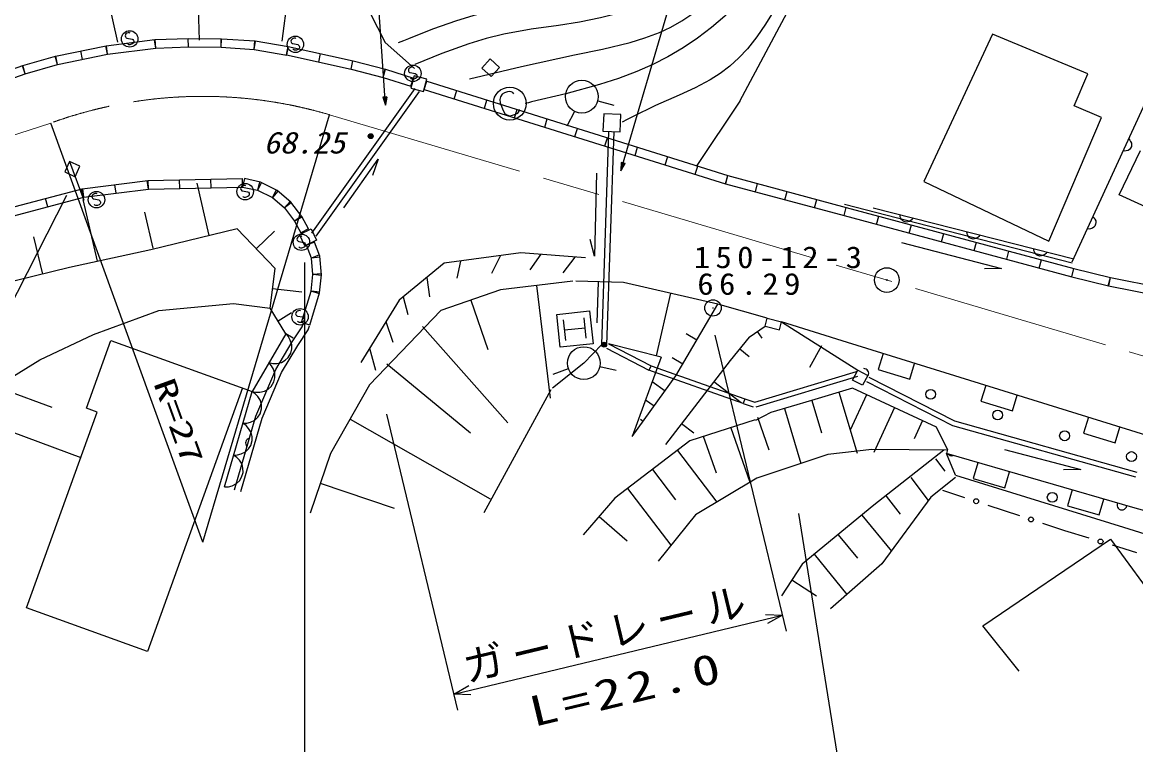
# Model space of a CAD drawing. Units: millimetres, scale not verified. Extents: x 62682 to 702682, y -6806 to 353194.
# Drawn here: x 138500 to 205912, y 222658 to 266411 of the extents above; entities that cross this region are included whole.
import ezdxf
from ezdxf.enums import TextEntityAlignment as Align

# ---------------------------------------------------------------- set-up
doc = ezdxf.new("R2010")
doc.units = ezdxf.units.MM
doc.header["$LTSCALE"] = 1000
doc.linetypes.add('CHAIN', pattern=[18.5, 12, -1.5, 3.5, -1.5])
for name, color, linetype, lineweight in [('M-BGD', 7, 'Continuous', 25), ('M-BMK', 2, 'CHAIN', 13), ('M-BMK-SRVR', 3, 'Continuous', 25)]:
    doc.layers.add(name, color=color, linetype=linetype, lineweight=lineweight)
doc.layers.add('M-BGD-HTXT', color=7, linetype='Continuous')
doc.styles.add('ＭＳ ゴシック', font='')
doc.styles.get('ＭＳ ゴシック').set_extended_font_data('MS Gothic')

# ---------------------------------------------------------------- blocks, each defined once
blk = doc.blocks.new('BUHIN133')
at = {"color": 7, "linetype": 'Continuous', "lineweight": 25}
for centre, radius in [((0, 0), 150), ((0, 0), 131), ((0, 0), 112), ((0, 0), 93.8), ((0, 0), 75), ((0, 0), 56.2), ((1, 0), 37.5), ((0, 0), 18.8)]:
    blk.add_circle(centre, radius, dxfattribs=at)
blk = doc.blocks.new('BUHIN141')
at = {"color": 7, "linetype": 'Continuous', "lineweight": 25}
blk.add_lwpolyline([(580, -814), (1395, -234), (234, 1395), (-580, 814)], dxfattribs=at)
blk = doc.blocks.new('BUHIN146')
at = {"color": 7, "linetype": 'Continuous', "lineweight": 25}
blk.add_lwpolyline([(596, -803), (1399, -206), (206, 1399), (-596, 803)], dxfattribs=at)
blk = doc.blocks.new('BUHIN152')
at = {"color": 7, "linetype": 'Continuous', "lineweight": 25}
blk.add_lwpolyline([(-242, -263), (-225, -300), (-194, -328), (-147, -353), (-73, -375), (-5, -377), (58, -358), (105, -314), (124, -260), (133, -224), (129, -170), (103, -133), (-112, 97), (-127, 149), (-128, 214), (-106, 270), (-75, 310), (-29, 343), (52, 342), (162, 309), (208, 287), (247, 251), (274, 204), (291, 139)], dxfattribs=at)
blk.add_circle((0, 0), 498, dxfattribs=at)
blk = doc.blocks.new('BUHIN153')
at = {"color": 7, "linetype": 'Continuous', "lineweight": 25}
blk.add_lwpolyline([(-730, -2391), (-127, -2065), (-438, -1435), (-1048, -1784), (-730, -2391), (0, 0)], dxfattribs=at)
blk = doc.blocks.new('BUHIN154')
at = {"color": 7, "linetype": 'Continuous', "lineweight": 25}
blk.add_lwpolyline([(-559, -326), (-549, -428), (-502, -516), (-428, -596), (-326, -658), (-140, -715), (17, -732), (202, -673), (334, -567), (431, -388), (574, 81), (597, 294), (561, 435), (453, 578), (293, 669), (111, 724), (-32, 752), (-117, 731), (-203, 689), (-252, 631)], dxfattribs=at)
blk.add_circle((0, 0), 995, dxfattribs=at)
blk = doc.blocks.new('BUHIN156')
at = {"color": 7, "linetype": 'Continuous', "lineweight": 25}
blk.add_circle((0, 0), 995, dxfattribs=at)
blk = doc.blocks.new('BUHIN167')
at = {"color": 3, "linetype": 'Continuous', "lineweight": 25}
for radius in [498, 15]:
    blk.add_circle((0, 0), radius, dxfattribs=at)
blk = doc.blocks.new('BUHIN172')
at = {"color": 7, "linetype": 'Continuous', "lineweight": 25}
blk.add_lwpolyline([(805, 597), (607, 738), (394, 823), (106, 883), (-143, 849), (-377, 769), (-626, 584), (-771, 383), (-876, 155), (-902, -139), (-878, -364), (-805, -597)], dxfattribs=at)
blk = doc.blocks.new('BUHIN173')
at = {"color": 7, "linetype": 'Continuous', "lineweight": 25}
blk.add_lwpolyline([(937, 386), (778, 572), (591, 709), (323, 840), (70, 867), (-179, 847), (-469, 727), (-661, 567), (-821, 369), (-918, 88), (-951, -139), (-937, -386)], dxfattribs=at)
blk = doc.blocks.new('BUHIN179')
at = {"color": 7, "linetype": 'Continuous', "lineweight": 25}
blk.add_circle((0, 0), 149, dxfattribs=at)
blk = doc.blocks.new('BUHIN205')
at = {"color": 7, "linetype": 'Continuous', "lineweight": 25}
blk.add_lwpolyline([(-353, -188), (-368, -92), (-362, -1), (-337, 113), (-282, 197), (-212, 266), (-102, 324), (-6, 343), (94, 342), (204, 301), (283, 255), (353, 188)], dxfattribs=at)
blk = doc.blocks.new('BUHIN206')
at = {"color": 7, "linetype": 'Continuous', "lineweight": 25}
blk.add_lwpolyline([(-249, 313), (-157, 345), (-66, 356), (50, 352), (143, 312), (223, 256), (300, 159), (337, 68), (354, -31), (333, -146), (302, -233), (249, -313)], dxfattribs=at)
blk = doc.blocks.new('BUHIN1')
at = {"color": 7, "linetype": 'Continuous', "lineweight": 25}
for radius in [746, 22.5]:
    blk.add_circle((0, 0), radius, dxfattribs=at)

msp = doc.modelspace()

# ---------------------------------------------------------------- linework, layer by layer
at = {"layer": 'M-BGD'}
for p, q in [((160490, 261382), (158866, 285195)), ((174742, 257413), (181417, 280144)), ((148945, 273269), (149205, 265331)), ((142553, 272739), (144269, 265204)), ((155185, 272718), (154219, 265257)), ((156737, 272517), (160471, 265194)), ((181947, 261636), (187769, 272559)), ((197250, 265683), (193083, 256767)), ((203022, 263283), (197250, 265683)), ((202073, 251906), (208563, 266050)), ((140516, 264357), (143583, 264990)), ((143668, 264476), (143563, 264986)), ((143583, 264990), (146535, 265357)), ((143668, 264476), (143604, 264992)), ((146577, 264838), (146513, 265354)), ((146535, 265357), (148565, 265437)), ((146577, 264838), (146556, 265358)), ((148560, 264916), (148540, 265436)), ((148565, 265437), (150552, 265416)), ((150532, 264896), (150537, 265416)), ((150532, 264896), (150567, 265415)), ((150552, 265416), (152603, 265277)), ((152542, 264760), (152577, 265279)), ((152542, 264760), (152629, 265273)), ((152603, 265277), (154607, 264938)), ((154496, 264431), (154607, 264938)), ((154521, 264426), (154607, 264938)), ((154607, 264938), (158538, 264075)), ((162244, 263604), (160471, 265194)), ((138527, 263784), (140516, 264357)), ((140641, 263852), (140497, 264352)), ((140641, 263852), (140536, 264361)), ((140641, 263852), (143668, 264476)), ((142155, 264164), (142049, 264674)), ((143668, 264476), (146577, 264838)), ((146577, 264838), (148560, 264917)), ((148560, 264917), (150532, 264896)), ((150532, 264896), (152542, 264760)), ((152542, 264760), (154521, 264426)), ((154496, 264431), (158409, 263571)), ((156452, 264001), (156564, 264509)), ((134754, 262489), (138527, 263784)), ((138684, 263287), (138515, 263779)), ((138684, 263287), (138540, 263787)), ((138684, 263287), (140641, 263852)), ((158409, 263571), (158521, 264079)), ((158538, 264075), (160487, 263575)), ((166831, 264191), (166322, 263640)), ((166322, 263640), (166885, 263121)), ((167394, 263672), (166831, 264191)), ((166885, 263121), (167394, 263672)), ((134922, 261997), (138684, 263287)), ((158409, 263571), (160343, 263075)), ((160343, 263075), (160472, 263579)), ((160343, 263075), (160501, 263571)), ((160343, 263075), (162023, 262539)), ((160487, 263575), (162181, 263035)), ((162023, 262539), (162181, 263035)), ((162234, 263171), (162029, 262414)), ((162989, 262966), (162234, 263171)), ((162784, 262209), (162989, 262966)), ((202178, 261341), (203022, 263283)), ((156031, 253640), (162285, 262398)), ((162029, 262414), (162784, 262209)), ((162832, 262347), (162987, 262844)), ((162832, 262347), (181082, 256630)), ((162987, 262844), (181227, 257129)), ((164656, 261776), (164811, 262272)), ((162529, 262224), (156275, 253466)), ((166480, 261204), (166635, 261701)), ((173343, 261645), (174308, 261385)), ((181947, 261636), (179338, 257742)), ((168304, 260633), (168459, 261129)), ((171925, 261014), (171472, 260122)), ((203840, 260649), (202178, 261341)), ((149427, 234924), (140220, 260306)), ((149427, 234924), (157105, 260809)), ((170128, 260061), (170283, 260558)), ((173702, 260868), (173653, 259823)), ((174739, 260819), (173702, 260868)), ((174690, 259774), (174739, 260819)), ((200658, 253151), (203840, 260649)), ((171952, 259490), (172107, 259986)), ((173580, 246893), (174021, 259804)), ((173653, 259823), (174690, 259774)), ((174321, 259794), (173879, 246882)), ((173776, 258919), (173931, 259415)), ((175600, 258347), (175755, 258843)), ((177424, 257776), (177579, 258272)), ((204909, 255952), (206197, 258638)), ((157961, 255179), (160040, 258119)), ((160040, 258119), (159697, 257136)), ((179248, 257204), (179403, 257701)), ((146097, 256823), (151825, 256951)), ((148036, 256346), (148025, 256866)), ((149937, 256388), (149925, 256908)), ((151837, 256431), (151825, 256951)), ((151945, 256939), (151837, 256431)), ((152921, 256732), (151945, 256939)), ((173263, 257272), (173149, 252239)), ((181072, 256633), (181227, 257129)), ((181092, 256627), (181227, 257129)), ((181227, 257129), (188389, 255201)), ((133395, 254014), (142122, 256323)), ((142222, 255812), (142089, 256314)), ((142122, 256323), (146097, 256823)), ((142222, 255812), (142157, 256328)), ((142222, 255812), (146136, 256304)), ((144179, 256058), (144114, 256574)), ((146136, 256304), (146071, 256820)), ((146136, 256304), (146124, 256824)), ((146136, 256304), (151837, 256431)), ((149820, 253507), (149094, 256662)), ((151837, 256431), (152749, 256238)), ((152856, 256746), (152749, 256238)), ((152981, 256703), (152749, 256238)), ((152749, 256238), (153640, 255792)), ((153929, 256229), (152921, 256732)), ((153873, 256257), (153640, 255792)), ((153978, 256188), (153640, 255792)), ((154756, 255524), (153929, 256229)), ((181082, 256630), (188254, 254699)), ((182883, 256145), (183018, 256647)), ((193083, 256767), (200658, 253151)), ((141185, 255920), (126135, 226422)), ((133504, 253505), (142222, 255812)), ((140048, 255237), (139915, 255739)), ((143045, 251948), (142187, 255674)), ((153640, 255792), (154376, 255165)), ((154714, 255560), (154376, 255165)), ((155430, 254643), (154756, 255524)), ((184673, 255663), (184808, 256165)), ((186464, 255181), (186599, 255683)), ((214534, 251594), (204909, 255952)), ((146433, 252727), (145930, 254913)), ((154789, 255480), (154376, 255165)), ((154376, 255165), (154991, 254361)), ((188254, 254699), (188390, 255201)), ((188286, 255394), (195865, 253439)), ((188389, 255201), (202166, 251503)), ((190009, 255165), (202158, 252079)), ((155404, 254676), (154991, 254361)), ((155450, 254605), (154991, 254361)), ((154991, 254361), (155367, 253655)), ((155826, 253899), (155430, 254643)), ((188254, 254699), (202040, 250998)), ((190224, 254170), (190359, 254673)), ((151514, 253897), (146278, 252625)), ((153806, 251494), (151514, 253897)), ((152660, 252696), (153779, 253763)), ((155275, 253553), (155990, 253895)), ((155601, 252871), (155275, 253553)), ((155826, 253899), (155367, 253655)), ((155990, 253895), (156316, 253212)), ((192193, 253642), (192328, 254144)), ((194162, 253113), (194297, 253615)), ((139746, 251162), (139192, 253412)), ((156316, 253212), (155601, 252871)), ((156192, 253093), (155706, 252907)), ((156004, 252131), (155706, 252907)), ((156516, 252249), (156192, 253093)), ((173149, 252239), (172885, 253245)), ((191735, 253071), (197787, 251508)), ((195865, 253439), (202073, 251838)), ((196132, 252584), (196267, 253086)), ((146278, 252625), (141351, 251558)), ((156490, 252317), (156004, 252131)), ((156522, 252176), (156004, 252131)), ((156093, 251127), (156004, 252131)), ((156615, 251123), (156516, 252249)), ((167444, 252286), (166916, 251204)), ((169889, 252357), (169221, 251409)), ((171962, 252188), (171235, 251244)), ((198101, 252055), (198236, 252558)), ((141351, 251558), (131718, 249186)), ((153512, 249090), (153806, 251494)), ((155601, 198447), (155601, 251871)), ((165022, 251952), (164806, 250913)), ((197787, 251508), (196747, 251479)), ((200070, 251527), (200205, 252029)), ((202040, 250998), (202175, 251500)), ((202166, 251503), (204378, 250949)), ((155990, 250119), (156093, 251127)), ((156611, 251173), (156093, 251127)), ((156610, 251074), (156093, 251127)), ((156502, 250015), (156615, 251123)), ((162990, 250956), (163148, 249790)), ((202040, 250998), (204265, 250442)), ((204252, 250445), (204378, 250949)), ((204279, 250439), (204378, 250949)), ((204378, 250949), (210017, 249848)), ((153659, 250292), (155418, 250077)), ((155405, 248226), (155990, 250119)), ((156487, 249966), (155990, 250119)), ((156508, 250067), (155990, 250119)), ((167452, 250209), (163850, 248964)), ((171824, 250739), (167452, 250209)), ((169638, 250474), (170466, 243652)), ((174901, 250655), (172008, 250734)), ((173362, 250697), (173294, 248208)), ((173362, 250697), (173311, 248813)), ((180604, 249335), (174901, 250655)), ((204265, 250442), (209934, 249335)), ((155902, 248072), (156502, 250015)), ((161562, 249779), (161844, 248716)), ((165651, 249586), (166686, 246593)), ((177752, 249995), (176874, 246200)), ((142813, 247495), (146777, 248948)), ((146777, 248948), (151292, 249384)), ((151292, 249384), (153512, 249090)), ((154457, 247550), (153512, 249090)), ((153984, 248320), (154809, 248826)), ((163850, 248964), (159526, 244461)), ((178073, 244991), (180604, 249335)), ((183599, 248494), (180604, 249335)), ((155902, 248072), (155405, 248226)), ((155444, 247968), (155506, 248154)), ((160516, 248282), (160929, 247046)), ((171400, 247144), (171270, 248387)), ((172643, 247273), (172514, 248516)), ((180182, 248611), (180052, 248687)), ((183472, 248011), (183599, 248494)), ((183599, 248494), (184469, 248267)), ((184343, 247783), (184469, 248267)), ((188459, 247012), (184469, 248267)), ((184469, 248267), (189087, 245345)), ((139554, 245976), (142813, 247495)), ((154457, 247550), (152396, 244015)), ((154901, 247286), (154457, 247550)), ((154848, 247056), (155444, 247968)), ((155186, 246844), (155807, 247792)), ((155807, 247792), (155885, 248028)), ((162737, 247980), (167896, 242145)), ((172578, 247895), (171335, 247765)), ((179339, 247163), (178687, 247542)), ((184761, 229537), (180453, 247461)), ((182517, 247349), (183472, 248011)), ((182995, 247680), (183270, 247282)), ((183472, 248011), (184343, 247783)), ((142388, 243041), (143860, 247129)), ((143860, 247129), (152409, 244051)), ((153842, 245384), (154848, 247056)), ((154199, 245201), (155186, 246844)), ((173580, 246893), (172499, 245769)), ((174001, 246941), (176581, 245614)), ((177182, 246135), (174001, 246941)), ((182517, 247349), (181355, 245929)), ((186884, 246817), (186153, 245494)), ((207108, 241231), (188459, 247012)), ((159521, 246670), (159879, 245344)), ((173863, 246675), (176444, 245347)), ((177182, 246135), (175431, 241324)), ((178495, 245715), (177843, 246094)), ((181936, 246639), (182501, 246177)), ((136747, 244235), (139554, 245976)), ((152638, 242565), (153842, 245384)), ((160575, 245729), (165631, 241543)), ((172499, 245769), (170603, 244255)), ((171559, 245427), (170619, 245085)), ((173477, 245560), (174454, 245351)), ((176581, 245614), (176444, 245347)), ((176581, 245614), (182249, 243605)), ((181355, 245929), (177443, 240836)), ((153015, 242430), (154199, 245201)), ((175431, 241324), (178073, 244991)), ((182153, 243321), (176444, 245347)), ((182854, 243403), (189010, 245264)), ((182941, 243116), (189097, 244976)), ((188772, 244746), (189087, 245345)), ((189380, 244426), (188772, 244746)), ((189087, 245345), (189695, 245025)), ((189695, 245025), (189380, 244426)), ((189746, 244916), (194937, 242278)), ((140303, 243075), (137470, 244124)), ((151829, 244277), (146078, 228305)), ((150737, 238274), (152409, 244051)), ((152409, 244051), (152396, 244015)), ((159526, 244461), (157158, 240299)), ((166464, 236730), (170512, 244176)), ((177413, 244074), (176636, 244634)), ((180377, 244656), (182022, 243392)), ((188768, 244249), (186275, 243508)), ((193853, 241893), (188768, 244249)), ((189610, 244649), (194828, 241997)), ((176752, 243158), (176234, 243531)), ((182249, 243605), (182153, 243321)), ((182249, 243605), (182854, 243403)), ((186275, 243508), (183824, 242772)), ((186296, 243511), (186883, 241545)), ((187944, 244003), (189047, 240310)), ((189616, 243856), (188616, 241700)), ((138761, 230940), (143034, 242808)), ((143034, 242808), (142388, 243041)), ((182153, 243321), (182759, 243118)), ((183824, 242772), (182892, 242288)), ((184648, 243019), (185641, 239692)), ((191310, 243071), (190051, 240352)), ((136696, 242035), (142043, 240056)), ((151345, 238098), (152638, 242565)), ((151729, 237987), (153015, 242430)), ((158342, 242380), (166837, 237548)), ((160552, 242678), (164860, 224753)), ((176092, 242241), (175936, 242353)), ((178421, 242109), (179161, 241540)), ((182864, 242327), (178915, 241061)), ((183006, 242487), (183694, 240514)), ((193005, 242285), (192493, 241179)), ((194937, 242278), (205982, 239163)), ((179733, 241346), (180509, 239122)), ((181369, 241917), (182544, 238549)), ((194526, 240543), (193853, 241893)), ((194828, 241997), (205900, 238874)), ((178915, 241061), (174384, 237593)), ((157158, 240299), (155932, 236680)), ((178160, 240483), (180553, 237356)), ((187273, 240234), (182971, 238805)), ((189932, 240542), (187273, 240234)), ((194448, 240488), (189932, 240542)), ((194294, 240500), (190063, 237157)), ((194526, 240543), (194452, 240287)), ((205881, 236989), (194452, 240287)), ((195009, 238983), (194452, 240287)), ((197969, 240544), (202585, 239319)), ((176649, 239327), (178058, 237487)), ((193782, 239978), (194349, 239231)), ((202585, 239319), (201545, 239298)), ((182971, 238805), (179252, 236576)), ((192295, 238850), (193356, 237451)), ((195002, 238848), (193499, 237647)), ((195009, 238983), (205162, 235835)), ((156545, 238489), (161015, 236976)), ((175139, 238171), (177767, 234738)), ((194215, 238084), (195554, 237638)), ((174384, 237593), (172468, 235373)), ((193499, 237647), (190549, 233612)), ((190807, 237721), (191646, 236615)), ((185499, 236655), (191478, 199385)), ((190063, 237157), (185716, 233601)), ((196949, 237174), (198875, 236534)), ((207877, 236423), (205881, 236989)), ((173426, 236483), (175127, 235016)), ((179252, 236576), (176993, 233780)), ((189338, 236564), (191117, 234390)), ((200270, 236070), (201609, 235624)), ((187889, 235379), (189060, 233948)), ((201609, 235624), (203081, 235179)), ((205162, 235835), (207741, 235034)), ((196653, 229860), (204393, 235098)), ((204393, 235098), (210789, 226320)), ((204488, 234754), (205959, 234309)), ((186440, 234193), (188429, 231763)), ((185716, 233601), (184461, 231685)), ((190549, 233612), (187423, 230887)), ((185089, 232643), (186579, 231667)), ((146078, 228305), (138761, 230940)), ((164626, 225725), (184528, 230509)), ((198854, 227123), (196653, 229860))]:
    msp.add_line(p, q, dxfattribs=at)
for points in [[(180951, 274601), (179780, 273229), (178558, 271892), (177769, 271111), (176930, 270366), (176185, 269781), (175393, 269236), (174655, 268797), (173882, 268407), (173160, 268109), (172421, 267867), (171570, 267667), (170704, 267525), (168741, 267309), (166791, 267034), (165784, 266799), (164780, 266503), (163328, 265988), (161881, 265411), (161573, 265285), (161266, 265158)], [(182738, 274218), (181776, 272782), (180776, 271396), (180131, 270596), (179447, 269846), (178851, 269272), (178211, 268741), (177603, 268312), (176951, 267926), (176203, 267558), (175413, 267238), (174471, 266928), (173507, 266673), (172240, 266415), (170974, 266218), (169301, 265985), (167650, 265694), (166592, 265431), (165545, 265108), (163907, 264512), (162272, 263855)], [(165572, 262982), (168720, 263731), (171929, 264432), (173623, 264779), (175297, 265183), (176200, 265460), (177084, 265794), (177771, 266113), (178438, 266489), (179045, 266906), (179629, 267380), (180274, 267992), (180883, 268653), (181661, 269607), (182396, 270606), (183306, 271926), (184189, 273261)], [(187177, 273240), (186071, 270954), (184899, 268670), (184232, 267470), (183505, 266286), (182977, 265530), (182400, 264809), (181886, 264257), (181333, 263751), (180763, 263317), (180157, 262930), (179235, 262439), (178266, 261991), (176833, 261361), (175438, 260682), (175129, 260521), (174820, 260360)], [(185632, 272778), (184757, 271341), (183832, 269938), (183202, 269088), (182524, 268274), (181805, 267507), (181043, 266781), (180232, 266093), (179384, 265452), (178509, 264866), (177594, 264326), (176668, 263849), (175709, 263422), (174589, 263003), (173448, 262640), (171406, 262084), (169340, 261583), (169145, 261537), (168951, 261492)], [(160486, 261433), (160351, 261861), (160563, 261875), (160486, 261434)], [(160463, 261775), (160469, 261686), (160451, 261774), (160475, 261776), (160469, 261686)], [(174756, 257462), (174777, 257911), (174981, 257851), (174756, 257463)], [(174853, 257791), (174828, 257706), (174841, 257794), (174865, 257787), (174828, 257706)], [(172598, 252136), (168677, 252456), (164035, 251816), (161314, 249575), (158993, 245814)], [(183488, 230555), (184528, 230509), (183622, 229998)], [(165666, 225680), (164626, 225725), (165532, 226236)]]:
    msp.add_lwpolyline(points, dxfattribs=at)
for points in [[(160490, 261382), (160580, 261889), (160331, 261872)], [(160483, 261484), (160371, 261844), (160545, 261856)], [(160479, 261534), (160391, 261826), (160528, 261836)], [(160476, 261585), (160411, 261809), (160510, 261816)], [(160473, 261635), (160431, 261791), (160493, 261796)], [(174742, 257413), (175003, 257858), (174763, 257928)], [(174771, 257511), (174790, 257887), (174958, 257838)], [(174785, 257559), (174803, 257864), (174934, 257825)], [(174799, 257608), (174815, 257841), (174911, 257813)], [(174813, 257656), (174828, 257818), (174888, 257800)], [(172848, 248928), (173055, 246939), (171065, 246732), (170859, 248721)]]:
    msp.add_lwpolyline(points, close=True, dxfattribs=at)
for centre, radius in [((193500, 243879), 298), ((197552, 242623), 298), ((201605, 241367), 298), ((205657, 240110), 298), ((200858, 237644), 298), ((203784, 234966), 149)]:
    msp.add_circle(centre, radius, dxfattribs=at)
for centre, start, end in [((189448, 245135), 335.61514, 91.28282), ((152318, 240926), 103.735, 223.98728), ((194768, 240457), 221.30935, 286.49605), ((205075, 237175), 155.298, 352.5074)]:
    msp.add_arc(centre, 298, start, end, dxfattribs=at)
at = {"layer": 'M-BMK'}
for p, q in [((140220, 260306), (135464, 258776)), ((157105, 260809), (207286, 245924))]:
    msp.add_line(p, q, dxfattribs=at)
msp.add_arc((149427, 234924), 27000, 73.47766, 109.93591, dxfattribs=at)

# ---------------------------------------------------------------- block references
at = {"layer": 'M-BGD', "rotation": 217.29112}
for name, p in [('BUHIN152', (145003, 265403)), ('BUHIN152', (155036, 265073)), ('BUHIN152', (162149, 263315)), ('BUHIN156', (172377, 261906)), ('BUHIN154', (168015, 261486)), ('BUHIN133', (159596, 259514)), ('BUHIN205', (205318, 258978)), ('BUHIN153', (142229, 255643)), ('BUHIN152', (151996, 256155)), ('BUHIN152', (142994, 255665)), ('BUHIN206', (192034, 254650)), ('BUHIN205', (203154, 254264)), ('BUHIN152', (155401, 253088)), ('BUHIN206', (196084, 253622)), ('BUHIN206', (200134, 252593)), ('BUHIN1', (190843, 250801)), ('BUHIN152', (155320, 248573)), ('BUHIN173', (153945, 246675)), ('BUHIN156', (172499, 245769)), ('BUHIN133', (173730, 246888)), ('BUHIN141', (191567, 246049)), ('BUHIN173', (152921, 244926)), ('BUHIN141', (197784, 244122)), ('BUHIN172', (152130, 243088)), ('BUHIN141', (204000, 242194)), ('BUHIN172', (151573, 241162)), ('BUHIN172', (151016, 239237)), ('BUHIN146', (197309, 239462)), ('BUHIN146', (203023, 237813)), ('BUHIN179', (196252, 237406)), ('BUHIN179', (199573, 236302))]:
    msp.add_blockref(name, p, dxfattribs=at)
at = {"layer": 'M-BMK-SRVR', "rotation": 217.29112}
msp.add_blockref('BUHIN167', (180319, 249111), dxfattribs=at)

# ---------------------------------------------------------------- texts
at = {"layer": 'M-BGD-HTXT', "style": 'ＭＳ ゴシック', "oblique": 15, "width": 1.1}
msp.add_text('68.25', height=1320, dxfattribs=at).set_placement((153103, 258066), align=Align.BOTTOM_LEFT)
at = {"layer": 'M-BGD-HTXT', "style": 'ＭＳ ゴシック', "width": 1.5}
msp.add_text('R=27', height=1320, rotation=289.9, dxfattribs=at).set_placement((146054, 244427), align=Align.BOTTOM_LEFT)
at = {"layer": 'M-BGD-HTXT', "char_height": 1320, "attachment_point": 7, "style": 'ＭＳ ゴシック'}
for s, insert in [('\\T1.33;\\W1.1;150-12-3', (179155, 251499)), ('\\T1.33;\\W1.1;66.29', (179370, 249885))]:
    msp.add_mtext(s, dxfattribs=dict(at, insert=insert))
at = {"layer": 'M-BGD-HTXT', "char_height": 1833, "attachment_point": 7, "rotation": 13.5, "style": 'ＭＳ ゴシック'}
for s, insert in [('\\T1.2;ガードレール', (165465, 226329)), ('\\T1.2;\\W1.35;L=22.0', (169464, 223703))]:
    msp.add_mtext(s, dxfattribs=dict(at, insert=insert))

doc.saveas('drawing.dxf')
